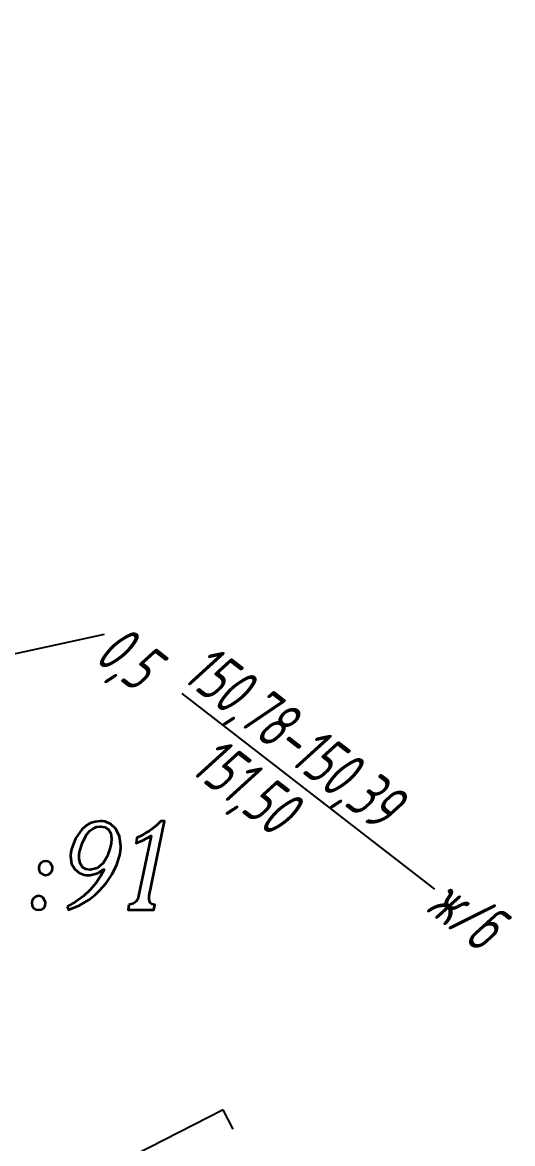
# Model space of a CAD drawing. Header units: millimetres. Extents: x -1799 to 6962, y -1020 to 4121.
# Drawn here: x 6865.1 to 6900.9, y -567.2 to -485.2 of the extents above; entities that cross this region are included whole.
import ezdxf

# ---------------------------------------------------------------- set-up
doc = ezdxf.new("R2010")
doc.units = ezdxf.units.MM
doc.linetypes.add('CONTI', pattern=[0])
doc.layers.add('10', color=1, linetype='Continuous', lineweight=35)
doc.layers.add('ОСЬ_ВЕРХ_ПОКРЫТИЯ_ОСЬ', color=1, linetype='Continuous', lineweight=30)
for name, color, linetype in [('NAD_MDEFAULT', 7, 'CONTI'), ('SIT_LDEFAULT', 7, 'CONTI'), ('разметка', 7, 'Continuous')]:
    doc.layers.add(name, color=color, linetype=linetype)
doc.styles.add('eskd', font='spds.shx', dxfattribs={"width": 1.2, "oblique": 15})

msp = doc.modelspace()

# ---------------------------------------------------------------- linework, layer by layer
at = {"linetype": 'Continuous'}
msp.add_line((6876.724, -534.311), (6895.221, -548.621), dxfattribs=at)
msp.add_lwpolyline([(6843.36, -535.984), (6871.068, -529.987)], dxfattribs=at)
at = {"layer": '10'}
for points in [[(6868.326, -549.887), (6868.426, -550.137), (6869.216, -549.817), (6869.906, -549.407), (6870.376, -549.027), (6870.706, -548.727), (6871.176, -548.177), (6871.616, -547.527), (6871.966, -546.827), (6872.176, -546.127), (6872.236, -545.817), (6872.256, -545.607), (6872.256, -545.487), (6872.156, -544.757), (6871.886, -544.217), (6871.516, -543.867), (6871.106, -543.677), (6870.926, -543.647), (6870.756, -543.647), (6870.376, -543.687), (6870.026, -543.797), (6869.706, -543.997), (6869.406, -544.267), (6868.936, -544.917), (6868.666, -545.617), (6868.596, -545.897), (6868.586, -546.217), (6868.656, -546.757), (6868.886, -547.157), (6869.206, -547.427), (6869.566, -547.567), (6869.726, -547.587), (6869.866, -547.587), (6869.946, -547.587), (6870.026, -547.587), (6870.566, -547.447), (6870.986, -547.177), (6871.036, -547.177), (6870.776, -547.677), (6870.446, -548.147), (6870.016, -548.657), (6869.516, -549.137), (6868.946, -549.557)], [(6870.956, -546.727), (6870.536, -547.087), (6870.016, -547.207), (6869.706, -547.157), (6869.456, -547.017), (6869.276, -546.747), (6869.216, -546.367), (6869.216, -546.127), (6869.246, -545.897), (6869.446, -545.207), (6869.776, -544.607), (6869.986, -544.357), (6870.226, -544.177), (6870.486, -544.067), (6870.766, -544.027), (6871.086, -544.087), (6871.346, -544.257), (6871.516, -544.537), (6871.576, -544.917), (6871.546, -545.287), (6871.466, -545.677), (6871.256, -546.237)], [(6872.856, -549.757), (6872.796, -550.137), (6874.686, -550.137), (6874.736, -549.757), (6874.516, -549.707), (6874.396, -549.617), (6874.326, -549.387), (6874.326, -549.337), (6874.326, -549.307), (6874.326, -549.277), (6874.326, -549.227), (6874.326, -549.207), (6874.326, -549.167), (6874.326, -549.117), (6875.466, -543.647), (6875.186, -543.647), (6875.036, -543.787), (6874.916, -543.917), (6874.526, -544.227), (6874.326, -544.367), (6874.126, -544.487), (6873.796, -544.687), (6873.436, -544.877), (6873.376, -545.247), (6873.846, -545.057), (6874.486, -544.717), (6873.546, -549.117), (6873.556, -549.147), (6873.536, -549.207), (6873.516, -549.277), (6873.476, -549.377), (6873.396, -549.507), (6873.196, -549.667)], [(6866.396, -546.717), (6866.286, -546.877), (6866.256, -547.087), (6866.286, -547.297), (6866.406, -547.457), (6866.576, -547.557), (6866.756, -547.587), (6866.956, -547.557), (6867.116, -547.437), (6867.236, -547.277), (6867.266, -547.087), (6867.266, -547.037), (6867.266, -546.977), (6867.096, -546.697), (6866.946, -546.607), (6866.766, -546.577), (6866.576, -546.607)], [(6865.896, -549.267), (6865.776, -549.427), (6865.746, -549.627), (6865.776, -549.817), (6865.876, -549.987), (6866.036, -550.097), (6866.256, -550.137), (6866.446, -550.097), (6866.616, -549.987), (6866.726, -549.817), (6866.756, -549.627), (6866.756, -549.597), (6866.756, -549.567), (6866.586, -549.257), (6866.426, -549.157), (6866.256, -549.117), (6866.066, -549.157)]]:
    msp.add_lwpolyline(points, close=True, dxfattribs=at)
at = {"layer": 'SIT_LDEFAULT', "color": 7}
for p, q in [((6879.742, -564.751), (6870.832, -569.301)), ((6880.472, -566.171), (6879.742, -564.751))]:
    msp.add_line(p, q, dxfattribs=at)
at = {"layer": 'ОСЬ_ВЕРХ_ПОКРЫТИЯ_ОСЬ'}
msp.add_lwpolyline([(6760.767, -314.548), (6811.332, -457.109), (6811.332, -457.109, -0.007544), (6831.127, -515.711), (6831.127, -515.711), (6833.954, -524.516), (6833.954, -524.516, -0.017489), (6872.982, -662.471)], format="xyb", dxfattribs=at)
at = {"layer": 'разметка', "lineweight": 30, "ltscale": 7}
msp.add_lwpolyline([(6683.235, -202.238, -0.016421), (6708.994, -225.067, -0.069268), (6737.03, -259.559, -0.03752), (6750.467, -286.898, -0.011737), (6760.767, -314.548), (6773.314, -349.922), (6811.584, -457.82, -0.007544), (6830.897, -514.993, -0.000894), (6838.548, -538.969, -0.015332), (6872.565, -660.771, -0.007602), (6880.549, -694.188, -0.040426), (6883.353, -715.3)], format="xyb", dxfattribs=at)

# ---------------------------------------------------------------- texts
at = {"layer": 'NAD_MDEFAULT', "color": 7, "style": 'eskd', "oblique": 10, "width": 0.8}
for s, p in [('0,5', (6870.218, -531.837, -151.5)), ('150,78-150,39', (6876.659, -533.27, -151.5)), ('151,50', (6877.232, -540.022, -151.5)), ('ж/б', (6894.546, -550.195, -151.5))]:
    msp.add_text(s, height=3.5, rotation=322.27452, dxfattribs=at).set_placement(p)

doc.saveas('drawing.dxf')
